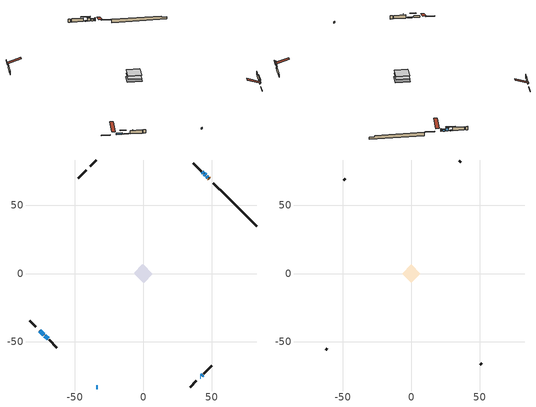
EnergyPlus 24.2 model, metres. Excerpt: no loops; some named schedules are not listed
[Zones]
conditioned space
 floor adiabatic (AdiabaticFloorConstruction): -6.65,0 0,6.65 6.65,0 0,-6.65 z1.46
 floor foundation (Slab1 construction): -6.68,0.65 -0.65,6.68 6.68,-0.65 0.65,-6.68 z-0.98
 wall outside (RimJoist1 construction): 34.41,-83.07 38.82,-78.66 / -83.07,-34.41 -78.66,-38.82 / -34.41,83.07 -38.82,78.66 / 55.69,61.78 51.28,66.19 z1.46:1.76
 wall outside (AdiabaticWallConstruction 1): 48.26,69.21 47.89,69.58 z1.46:3.49
 wall outside (AdiabaticWallConstruction): -34.41,-83.07 -33.42,-83.07 / -75.64,-41.84 -72.68,-44.79 z1.46:2.68; 47.24,70.24 46.37,71.1 z1.46:2.58; 45.72,71.75 44.64,72.83 z1.46:3.49; 41.84,-75.64 42.06,-75.42 z1.46:2.07; 43.98,73.49 43.16,74.32 / 42.71,-74.76 43.54,-73.94 / -72.03,-45.45 -69.58,-47.89 z1.46:2.02
 wall outside (Wall1 construction): 44.19,-73.28 49.98,-67.49 / -68.92,-48.55 -63.14,-54.34 / -41.84,75.63 -47.62,69.85 / 42.5,74.97 36.71,80.76 z1.46:3.9
 wall foundation (FoundationWall1 construction): 56.35,61.12,-0.98 56.35,61.12,1.46 80.39,37.08,1.46 80.39,37.08,0.6 83.07,34.41,0.6 83.07,34.41,-0.98
 window (WindowConstruction 4): -34.41,-83.07 -33.42,-83.07 z1.46:2.68
 window (WindowConstruction): 47.24,70.24 46.37,71.1 z1.46:2.58
 window (WindowConstruction 1): 45.72,71.75 44.64,72.83 z1.46:3.49
 window (WindowConstruction 2): 41.84,-75.63 42.05,-75.42 z1.46:2.07
 window (WindowConstruction 3): -75.63,-41.84 -72.68,-44.79 z1.46:2.68
 window (WindowConstruction 5): 43.98,73.49 43.16,74.31 z1.46:2.02
 window (WindowConstruction 6): 42.71,-74.76 43.54,-73.94 z1.46:2.02
 window (WindowConstruction 7): -72.03,-45.45 -69.58,-47.89 z1.46:2.02
 door (Door): 48.26,69.21 47.89,69.58 z1.46:3.49
 ceiling adiabatic (AdiabaticFloorConstruction): 0,-6.65 6.65,0 0,6.65 -6.65,0 z1.46
attic - vented
 floor to conditioned space (Floor1 construction Reversed): -6.65,0 0,6.65 6.65,0 0,-6.65 z3.9
 wall outside (Wall2 construction): 50.64,-66.84 51.63,-65.84 / -62.48,-54.99 -61.49,-55.99 / -48.28,69.19 -49.27,68.2 / 36.06,81.42 35.06,82.41 z1.46:3.9
 roof outside (Roof1 construction): 41.18,-76.29,3.9 34.7,-69.81,6.95 33,-71.52,6.95 39.47,-78,3.9; -76.29,-41.18,3.9 -69.81,-34.7,6.95 -71.52,-33,6.95 -78,-39.47,3.9; -41.18,76.29,3.9 -34.7,69.81,6.95 -33,71.52,6.95 -39.47,78,3.9; 48.92,68.55,3.9 42.44,62.08,6.95 44.15,60.37,6.95 50.63,66.85,3.9
shading: 46.2,71.27 47.41,70.07 47.84,70.5 46.64,71.7 z2.82; 44.47,73 45.89,71.58 46.32,72.02 44.9,73.43 z3.73; 43.35,-74.13 40.54,-76.93 40.71,-77.1 43.52,-74.3 z3.9; 41.27,76.2 45.87,71.6 46.3,72.03 41.7,76.63 z4.69; 46.02,-71.45 40.23,-77.25 40.4,-77.42 46.19,-71.62 z5.53; -67.69,-49.78 -73.91,-43.56 -74.35,-43.99 -68.12,-50.21 z4.69
[Building]
Building 1: Terrain=Suburbs
[Site:Location]
Montreal Intl AP_QC: Latitude {deg}=45.47; Longitude {deg}=-73.74; Time Zone {hr}=-5; Elevation {m}=36; Keep Site Location Information=Yes
[Site:GroundTemperature:Shallow]
2.07863, -0.316383, -0.508184, 0.628371, 5.19101, 9.73239, 13.6695, 16.1636, 16.3755, 14.347, 10.5102, 6.10817
[Site:WaterMainsTemperature]
Calculation Method=Schedule; Temperature Schedule=mains temperature schedule
[Material] Roughness=Rough; Thermal Absorptance=0.9
Name | Thickness {m} | Conductivity {W/m-K} | Density {kg/m3} | Specific Heat {J/kg-K} | Solar Absorptance | Visible Absorptance
asphalt or fiberglass shingles | 0.00635 | 0.162714 | 1121.4 | 1465.45 | 0.4 | 0.4
ceiling loosefill ins | 0.0846667 | 0.0480833 | 16.02 | 1046.75 | 0.7 | 0.7
ceiling stud and cavity | 0.1397 | 0.152278 | 65.682 | 1177.47 | 0.7 | 0.7
concrete 4.0 in. | 0.1016 | 1.803125 | 2242.8 | 837.4 | 0.7 | 0.7
concrete 8.0 in. | 0.2032 | 1.803125 | 2242.8 | 837.4 | 0.7 | 0.7
door material | 0.04445 | 0.053851 | 512.64 | 1214.23 | 0.7 | 0.7
exterior vertical ins | 0.0198382 | 0.029427 | 32.04 | 1214.23 | 0.7 | 0.7
floor covering | 0.0127 | 0.0433444 | 54.468 | 1339.84 | 0.6 | 0.6
floor rigid ins; wall rigid ins | 0.512978 | 0.029427 | 32.04 | 1214.23 | 0.7 | 0.7
floor stud and cavity | 0.1397 | 1.75129 | 37.0049 | 1207.88 | 0.7 | 0.7
furniture material conditioned space 1 | 0.1524 | 0.115458 | 640.8 | 1214.23 | 0.6 | 0.6
gypsum board | 0.0127 | 0.160291 | 801 | 837.4 | 0.6 | 0.6
gypsum board 1 | 0.0127 | 0.160291 | 801 | 837.4 | 0.7 | 0.7
osb sheathing 0.5 in. | 0.0127 | 0.115458 | 512.64 | 1214.23 | 0.7 | 0.7
osb sheathing 0.75 in. | 0.01905 | 0.115458 | 512.64 | 1214.23 | 0.7 | 0.7
osb sheathing 2.0 in. | 0.0508 | 0.115458 | 512.64 | 1214.23 | 0.7 | 0.7
rim joist stud and cavity | 0.0508 | 0.0381321 | 125.044 | 1163.47 | 0.6 | 0.6
wall stud and cavity | 0.1397 | 0.0879583 | 139.0536 | 1170.24 | 0.7 | 0.7
wall stud and cavity 1 | 0.0889 | 6.1454 | 50.32683 | 1063.81 | 0.6 | 0.6
wall stud and cavity 2 | 0.0889 | 0.380278 | 52.3479 | 1209.89 | 0.7 | 0.7
wall stud and cavity 3 | 0.0889 | 0.391764 | 83.0341 | 1211.67 | 0.7 | 0.7
wood siding | 0.0254 | 0.102417 | 544.68 | 1172.36 | 0.4 | 0.4
wood siding 1 | 0.00254 | 0.102417 | 544.68 | 1172.36 | 0.4 | 0.4
wood siding 2; wood siding 3; wood siding 4 | 0.0254 | 0.102417 | 544.68 | 1172.36 | 0.7 | 0.7
[WindowMaterial:SimpleGlazingSystem]
Name | U-Factor {W/m2-K} | Solar Heat Gain Coefficient
WindowMaterial | 4.502654 | 0.67
WindowMaterial 1 | 4.32891 | 0.68
WindowMaterial 2 | 6.92035 | 0.52
WindowMaterial 3 | 4.05807 | 0.69
WindowMaterial 4 | 3.93542 | 0.68
WindowMaterial 5 | 5.184014 | 0.63
WindowMaterial 6 | 4.89216 | 0.64
[Construction]
AdiabaticFloorConstruction: floor stud and cavity, floor rigid ins, osb sheathing 0.75 in., floor covering
AdiabaticWallConstruction: wood siding 3, wall rigid ins, wall stud and cavity 2, gypsum board
AdiabaticWallConstruction 1: wood siding 4, wall rigid ins, wall stud and cavity 2, gypsum board
Door: door material
Floor1 construction Reversed: gypsum board, ceiling stud and cavity, ceiling loosefill ins
FoundationWall1 construction: concrete 8.0 in., gypsum board 1
furniture construction conditioned space 1: furniture material conditioned space 1
PartitionWallConstruction: gypsum board, wall stud and cavity 3, gypsum board
RimJoist1 construction: wood siding 2, osb sheathing 2.0 in., rim joist stud and cavity
Roof1 construction: asphalt or fiberglass shingles
Slab1 construction: concrete 4.0 in.
Wall1 construction: wood siding, osb sheathing 0.5 in., wall stud and cavity, gypsum board
Wall2 construction: wood siding 1, wall stud and cavity 1
WindowConstruction: WindowMaterial
WindowConstruction 1: WindowMaterial 1
WindowConstruction 2: WindowMaterial 2
WindowConstruction 3: WindowMaterial 3
WindowConstruction 4: WindowMaterial 4
WindowConstruction 5; WindowConstruction 6: WindowMaterial 5
WindowConstruction 7: WindowMaterial 6
[Zone] Multiplier=1; Part of Total Floor Area=Yes
Name | Volume {m3}
attic - vented | 43.8351
conditioned space | 430.2
[Space]
Name | Zone | Volume {m3}
attic - vented 1 | attic - vented | 43.8351
conditioned space 1 | conditioned space | 430.2
[ZoneInfiltration:EffectiveLeakageArea]
infil attic - vented 1: Zone or Space=attic - vented 1; Schedule=Always On Discrete; Effective Air Leakage Area {cm2}=3537.6; Stack Coefficient=0.00038188; Wind Coefficient=1.32033e-05
[ZoneMixing]
whole house fan mix: Zone or Space=attic - vented; Schedule=Always On Continuous; Design Flow Rate Calculation Method=Flow/Zone; Design Flow Rate {m3/s}=0; Source Zone or Space=conditioned space
[SurfaceProperty:ExposedFoundationPerimeter]
Slab1: Exposed Perimeter Calculation Method=TotalExposedPerimeter; Total Exposed Perimeter {m}=37.78
[InternalMass] Zone or ZoneList=conditioned space; Space or SpaceList=conditioned space 1
Name | Construction | Surface Area {m2}
furniture mass conditioned space 1 | furniture construction conditioned space 1 | 70.72
partition wall mass | PartitionWallConstruction | 176.8
[Lights]
interior lighting: Zone or ZoneList or Space or SpaceList=conditioned space 1; Schedule=interior lighting schedule; Design Level Calculation Method=LightingLevel; Lighting Level {W}=343.2; Return Air Fraction=0; Fraction Radiant=0.6; Fraction Visible=0.2; Fraction Replaceable=1
[People]
occupants: Zone or ZoneList or Space or SpaceList=conditioned space 1; Number of People Schedule=occupants schedule; Number of People Calculation Method=People; Number of People=3; Fraction Radiant=0.314171; Sensible Heat Fraction=0.56303; Activity Level Schedule=occupants activity schedule; Carbon Dioxide Generation Rate {m3/s-W}=0; Enable ASHRAE 55 Comfort Warnings=No; Mean Radiant Temperature Calculation Type=EnclosureAveraged
[ElectricEquipment] Zone or ZoneList or Space or SpaceList=conditioned space 1; Design Level Calculation Method=EquipmentLevel
Name | Schedule | Design Level {W} | Fraction Latent | Fraction Radiant | Fraction Lost
clothes dryer | clothes dryer schedule | 140.772 | 0.015 | 0.081 | 0.85
clothes washer | clothes washer schedule | 32.1985 | 0.03 | 0.162 | 0.7
cooking range | cooking range schedule | 215.147 | 0.08 | 0.432 | 0.2
dishwasher | dishwasher schedule | 66.8632 | 0.3 | 0.18 | 0.4
fridge | fridge schedule | 72.9452 | 0 | 0.6 | 0
mech vent bath fan 0 | mech vent bath fan 0 schedule | 50.2 | 0 | 0 | 1
mech vent house fan | mech vent house fan schedule | 0 | 0 | 0 | 1
mech vent house fan cfis | mech vent house fan cfis schedule | 0 | 0 | 0 | 0
mech vent range fan 0 | mech vent range fan 0 schedule | 57 | 0 | 0 | 1
misc plug loads | misc plug loads schedule | 494.7 | 0.045 | 0.513 | 0.1
whole house fan | Always On Discrete | 0 | 0 | 0 | 1
[OtherEquipment] Zone or ZoneList or Space or SpaceList=conditioned space 1; Design Level Calculation Method=EquipmentLevel
Name | Fuel Type | Schedule | Design Level {W} | Fraction Latent | Fraction Radiant | Fraction Lost
clothes dryer 1 | Electricity | clothes dryer schedule | 0 | 0.015 | 0.081 | 0.85
cooking range 1 | Electricity | cooking range schedule | 0 | 0.08 | 0.432 | 0.2
general water use latent | None | general water use schedule | 62.594 | 1 | 0 | 0
general water use sensible | None | general water use schedule | -61.6891 | 0 | 0.6 | 0
mech vent house fan latent load | None | Always On Discrete | 0 | 1 | 0 | 0
mech vent house fan sensible load | None | Always On Discrete | 0 | 0 | 0 | 0
water heater energy adjustment1 | Electricity | Always On Discrete | 0.01 | 0 | 0 | 1
[ZoneInfiltration:DesignFlowRate] Zone or ZoneList or Space or SpaceList=conditioned space 1; Schedule=Always On Discrete; Design Flow Rate Calculation Method=Flow/Zone; Design Flow Rate {m3/s}=0
infil flow; natural vent flow; whole house fan flow
[AvailabilityManager:Scheduled]
central ac airloop Availability Manager: Schedule=Always On Discrete
[Foundation:Kiva]
Foundation Kiva 1: Initial Indoor Air Temperature {C}=18; Wall Height Above Grade {m}=1.459992; Wall Depth Below Slab {m}=0.2032; Custom Block Material Name 1=exterior vertical ins; Custom Block Depth 1 {m}=2.43998; Custom Block X Position 1 {m}=0.2159; Custom Block Z Position 1 {m}=0
[Foundation:Kiva:Settings]
Soil Conductivity {W/m-K}=0.849921; Soil Density {kg/m3}=1842.3; Soil Specific Heat {J/kg-K}=418.7; Ground Solar Absorptivity=0.9; Ground Thermal Absorptivity=0.9; Ground Surface Roughness {m}=0.03; Far-Field Width {m}=40; Deep-Ground Boundary Condition=ZeroFlux; Deep-Ground Depth {m}=40; Minimum Cell Dimension {m}=0.2; Maximum Cell Growth Coefficient=3; Simulation Timestep=Timestep
[Exterior:Lights]
exterior lighting: Schedule=exterior lighting schedule; Design Level {W}=75.6
[EnergyManagementSystem:GlobalVariable]
central_ac_airloop_Fan_RTF
infil_program_Qfan
infil_program_Qinf
natural_vent_program_Qnv
natural_vent_program_Qwhf
[EnergyManagementSystem:Sensor]
Name | Output:Variable or Output:Meter Index Key | Output:Variable or Output:Meter
airflow_gain | infil flow | Infiltration Sensible Heat Gain Energy
airflow_gain_1 | natural vent flow | Infiltration Sensible Heat Gain Energy
airflow_gain_2 | whole house fan flow | Infiltration Sensible Heat Gain Energy
airflow_loss | infil flow | Infiltration Sensible Heat Loss Energy
airflow_loss_1 | natural vent flow | Infiltration Sensible Heat Loss Energy
airflow_loss_2 | whole house fan flow | Infiltration Sensible Heat Loss Energy
clg_load_cond |  | Cooling:EnergyTransfer:Zone:CONDITIONED SPACE
clg_sp_s; clg_sp_s_1 | cooling setpoint | Schedule Value
clothes_dryer_exhaust_0_sch_s | clothes dryer exhaust 0 schedule | Schedule Value
cool_season | cooling season schedule | Schedule Value
htg_load_cond |  | Heating:EnergyTransfer:Zone:CONDITIONED SPACE
htg_sp_s; htg_sp_s_1 | heating setpoint | Schedule Value
ig_ee_conv | clothes dryer | Electric Equipment Convective Heating Energy
ig_ee_conv_2 | cooking range | Electric Equipment Convective Heating Energy
ig_ee_conv_4 | fridge | Electric Equipment Convective Heating Energy
ig_ee_conv_5 | misc plug loads | Electric Equipment Convective Heating Energy
ig_ee_conv_6 | whole house fan | Electric Equipment Convective Heating Energy
ig_ee_rad | clothes dryer | Electric Equipment Radiant Heating Energy
ig_ee_rad_2 | cooking range | Electric Equipment Radiant Heating Energy
ig_ee_rad_4 | fridge | Electric Equipment Radiant Heating Energy
ig_ee_rad_5 | misc plug loads | Electric Equipment Radiant Heating Energy
ig_ee_rad_6 | whole house fan | Electric Equipment Radiant Heating Energy
ig_lgt_conv | interior lighting | Lights Convective Heating Energy
ig_lgt_rad | interior lighting | Lights Radiant Heating Energy
ig_lgt_vis | interior lighting | Lights Visible Radiation Heating Energy
ig_oe_conv | clothes dryer 1 | Other Equipment Convective Heating Energy
ig_oe_conv_1 | cooking range 1 | Other Equipment Convective Heating Energy
ig_oe_conv_2 | general water use latent | Other Equipment Convective Heating Energy
ig_oe_conv_3 | general water use sensible | Other Equipment Convective Heating Energy
ig_oe_conv_4 | water heater energy adjustment1 | Other Equipment Convective Heating Energy
ig_oe_rad | clothes dryer 1 | Other Equipment Radiant Heating Energy
ig_oe_rad_1 | cooking range 1 | Other Equipment Radiant Heating Energy
ig_oe_rad_2 | general water use latent | Other Equipment Radiant Heating Energy
ig_oe_rad_3 | general water use sensible | Other Equipment Radiant Heating Energy
ig_oe_rad_4 | water heater energy adjustment1 | Other Equipment Radiant Heating Energy
ig_ppl_conv | occupants | People Convective Heating Energy
ig_ppl_rad | occupants | People Radiant Heating Energy
im_conv | furniture mass conditioned space 1 | Surface Inside Face Convection Heat Gain Energy
im_conv_1 | partition wall mass | Surface Inside Face Convection Heat Gain Energy
im_ig | furniture mass conditioned space 1 | Surface Inside Face Internal Gains Radiation Heat Gain Energy
im_ig_1 | partition wall mass | Surface Inside Face Internal Gains Radiation Heat Gain Energy
im_lgt | furniture mass conditioned space 1 | Surface Inside Face Lights Radiation Heat Gain Energy
im_lgt_1 | partition wall mass | Surface Inside Face Lights Radiation Heat Gain Energy
im_sol | furniture mass conditioned space 1 | Surface Inside Face Solar Radiation Heat Gain Energy
im_sol_1 | partition wall mass | Surface Inside Face Solar Radiation Heat Gain Energy
im_surf | furniture mass conditioned space 1 | Surface Inside Face Net Surface Thermal Radiation Heat Gain Energy
im_surf_1 | partition wall mass | Surface Inside Face Net Surface Thermal Radiation Heat Gain Energy
mech_vent_bath_fan_0_sch_s | mech vent bath fan 0 schedule | Schedule Value
mech_vent_range_fan_0_sch_s | mech vent range fan 0 schedule | Schedule Value
mv_conv | mech vent bath fan 0 | Electric Equipment Convective Heating Energy
mv_conv_1 | mech vent house fan | Electric Equipment Convective Heating Energy
mv_conv_2 | mech vent house fan cfis | Electric Equipment Convective Heating Energy
mv_conv_3 | mech vent range fan 0 | Electric Equipment Convective Heating Energy
mv_conv_4 | mech vent house fan latent load | Other Equipment Convective Heating Energy
mv_conv_5 | mech vent house fan sensible load | Other Equipment Convective Heating Energy
mv_rad | mech vent bath fan 0 | Electric Equipment Radiant Heating Energy
mv_rad_1 | mech vent house fan | Electric Equipment Radiant Heating Energy
mv_rad_2 | mech vent house fan cfis | Electric Equipment Radiant Heating Energy
mv_rad_3 | mech vent range fan 0 | Electric Equipment Radiant Heating Energy
mv_rad_4 | mech vent house fan latent load | Other Equipment Radiant Heating Energy
mv_rad_5 | mech vent house fan sensible load | Other Equipment Radiant Heating Energy
natural_vent_s | natural vent schedule | Schedule Value
out_pb_s |  | Site Outdoor Air Barometric Pressure
out_wt_s |  | Site Outdoor Air Humidity Ratio
site_vw_s |  | Site Wind Speed
ss_back_out | Window1 | Surface Window Shortwave from Zone Back Out Window Heat Transfer Rate
ss_back_out_1 | Window2 | Surface Window Shortwave from Zone Back Out Window Heat Transfer Rate
ss_back_out_2 | Window3 | Surface Window Shortwave from Zone Back Out Window Heat Transfer Rate
ss_back_out_3 | Window4 | Surface Window Shortwave from Zone Back Out Window Heat Transfer Rate
ss_back_out_4 | Window5 | Surface Window Shortwave from Zone Back Out Window Heat Transfer Rate
ss_back_out_5 | Window7 | Surface Window Shortwave from Zone Back Out Window Heat Transfer Rate
ss_back_out_6 | Window8 | Surface Window Shortwave from Zone Back Out Window Heat Transfer Rate
ss_back_out_7 | Window9 | Surface Window Shortwave from Zone Back Out Window Heat Transfer Rate
ss_conv | Door1 | Surface Inside Face Convection Heat Gain Energy
ss_conv_1 | Window1 | Surface Inside Face Convection Heat Gain Energy
ss_conv_2 | Window2 | Surface Inside Face Convection Heat Gain Energy
ss_conv_3 | Window3 | Surface Inside Face Convection Heat Gain Energy
ss_conv_4 | Window4 | Surface Inside Face Convection Heat Gain Energy
ss_conv_5 | Window5 | Surface Inside Face Convection Heat Gain Energy
ss_conv_6 | Window7 | Surface Inside Face Convection Heat Gain Energy
ss_conv_7 | Window8 | Surface Inside Face Convection Heat Gain Energy
ss_conv_8 | Window9 | Surface Inside Face Convection Heat Gain Energy
ss_ig | Door1 | Surface Inside Face Internal Gains Radiation Heat Gain Energy
ss_ig_1 | Window1 | Surface Inside Face Internal Gains Radiation Heat Gain Energy
ss_ig_2 | Window2 | Surface Inside Face Internal Gains Radiation Heat Gain Energy
ss_ig_3 | Window3 | Surface Inside Face Internal Gains Radiation Heat Gain Energy
ss_ig_4 | Window4 | Surface Inside Face Internal Gains Radiation Heat Gain Energy
ss_ig_5 | Window5 | Surface Inside Face Internal Gains Radiation Heat Gain Energy
ss_ig_6 | Window7 | Surface Inside Face Internal Gains Radiation Heat Gain Energy
ss_ig_7 | Window8 | Surface Inside Face Internal Gains Radiation Heat Gain Energy
ss_ig_8 | Window9 | Surface Inside Face Internal Gains Radiation Heat Gain Energy
ss_lgt | Door1 | Surface Inside Face Lights Radiation Heat Gain Energy
ss_sol | Door1 | Surface Inside Face Solar Radiation Heat Gain Energy
ss_surf | Door1 | Surface Inside Face Net Surface Thermal Radiation Heat Gain Energy
ss_surf_1 | Window1 | Surface Inside Face Net Surface Thermal Radiation Heat Gain Energy
ss_surf_2 | Window2 | Surface Inside Face Net Surface Thermal Radiation Heat Gain Energy
ss_surf_3 | Window3 | Surface Inside Face Net Surface Thermal Radiation Heat Gain Energy
ss_surf_4 | Window4 | Surface Inside Face Net Surface Thermal Radiation Heat Gain Energy
ss_surf_5 | Window5 | Surface Inside Face Net Surface Thermal Radiation Heat Gain Energy
ss_surf_6 | Window7 | Surface Inside Face Net Surface Thermal Radiation Heat Gain Energy
ss_surf_7 | Window8 | Surface Inside Face Net Surface Thermal Radiation Heat Gain Energy
ss_surf_8 | Window9 | Surface Inside Face Net Surface Thermal Radiation Heat Gain Energy
ss_trans_in | Window1 | Surface Window Transmitted Solar Radiation Rate
ss_trans_in_1 | Window2 | Surface Window Transmitted Solar Radiation Rate
ss_trans_in_2 | Window3 | Surface Window Transmitted Solar Radiation Rate
ss_trans_in_3 | Window4 | Surface Window Transmitted Solar Radiation Rate
ss_trans_in_4 | Window5 | Surface Window Transmitted Solar Radiation Rate
ss_trans_in_5 | Window7 | Surface Window Transmitted Solar Radiation Rate
ss_trans_in_6 | Window8 | Surface Window Transmitted Solar Radiation Rate
ss_trans_in_7 | Window9 | Surface Window Transmitted Solar Radiation Rate
ss_trans_out | Window1 | Surface Inside Face Initial Transmitted Diffuse Transmitted Out Window Solar Radiation Rate
ss_trans_out_1 | Window2 | Surface Inside Face Initial Transmitted Diffuse Transmitted Out Window Solar Radiation Rate
ss_trans_out_2 | Window3 | Surface Inside Face Initial Transmitted Diffuse Transmitted Out Window Solar Radiation Rate
ss_trans_out_3 | Window4 | Surface Inside Face Initial Transmitted Diffuse Transmitted Out Window Solar Radiation Rate
ss_trans_out_4 | Window5 | Surface Inside Face Initial Transmitted Diffuse Transmitted Out Window Solar Radiation Rate
ss_trans_out_5 | Window7 | Surface Inside Face Initial Transmitted Diffuse Transmitted Out Window Solar Radiation Rate
ss_trans_out_6 | Window8 | Surface Inside Face Initial Transmitted Diffuse Transmitted Out Window Solar Radiation Rate
ss_trans_out_7 | Window9 | Surface Inside Face Initial Transmitted Diffuse Transmitted Out Window Solar Radiation Rate
s_conv | Floor1 | Surface Inside Face Convection Heat Gain Energy
s_conv_1 | FoundationWall1 | Surface Inside Face Convection Heat Gain Energy
s_conv_10 | Wall1:225 | Surface Inside Face Convection Heat Gain Energy
s_conv_11 | Wall1:315 | Surface Inside Face Convection Heat Gain Energy
s_conv_12 | Wall1:45 | Surface Inside Face Convection Heat Gain Energy
s_conv_2 | inferred conditioned ceiling | Surface Inside Face Convection Heat Gain Energy
s_conv_3 | inferred conditioned floor | Surface Inside Face Convection Heat Gain Energy
s_conv_4 | RimJoist1:135 | Surface Inside Face Convection Heat Gain Energy
s_conv_5 | RimJoist1:225 | Surface Inside Face Convection Heat Gain Energy
s_conv_6 | RimJoist1:315 | Surface Inside Face Convection Heat Gain Energy
s_conv_7 | RimJoist1:45 | Surface Inside Face Convection Heat Gain Energy
s_conv_8 | Slab1 | Surface Inside Face Convection Heat Gain Energy
s_conv_9 | Wall1:135 | Surface Inside Face Convection Heat Gain Energy
s_ig | Floor1 | Surface Inside Face Internal Gains Radiation Heat Gain Energy
s_ig_1 | FoundationWall1 | Surface Inside Face Internal Gains Radiation Heat Gain Energy
s_ig_10 | Wall1:225 | Surface Inside Face Internal Gains Radiation Heat Gain Energy
s_ig_11 | Wall1:315 | Surface Inside Face Internal Gains Radiation Heat Gain Energy
s_ig_12 | Wall1:45 | Surface Inside Face Internal Gains Radiation Heat Gain Energy
s_ig_2 | inferred conditioned ceiling | Surface Inside Face Internal Gains Radiation Heat Gain Energy
s_ig_3 | inferred conditioned floor | Surface Inside Face Internal Gains Radiation Heat Gain Energy
s_ig_4 | RimJoist1:135 | Surface Inside Face Internal Gains Radiation Heat Gain Energy
s_ig_5 | RimJoist1:225 | Surface Inside Face Internal Gains Radiation Heat Gain Energy
s_ig_6 | RimJoist1:315 | Surface Inside Face Internal Gains Radiation Heat Gain Energy
s_ig_7 | RimJoist1:45 | Surface Inside Face Internal Gains Radiation Heat Gain Energy
s_ig_8 | Slab1 | Surface Inside Face Internal Gains Radiation Heat Gain Energy
s_ig_9 | Wall1:135 | Surface Inside Face Internal Gains Radiation Heat Gain Energy
s_lgt | Floor1 | Surface Inside Face Lights Radiation Heat Gain Energy
s_lgt_1 | FoundationWall1 | Surface Inside Face Lights Radiation Heat Gain Energy
s_lgt_10 | Wall1:225 | Surface Inside Face Lights Radiation Heat Gain Energy
s_lgt_11 | Wall1:315 | Surface Inside Face Lights Radiation Heat Gain Energy
s_lgt_12 | Wall1:45 | Surface Inside Face Lights Radiation Heat Gain Energy
s_lgt_2 | inferred conditioned ceiling | Surface Inside Face Lights Radiation Heat Gain Energy
s_lgt_3 | inferred conditioned floor | Surface Inside Face Lights Radiation Heat Gain Energy
s_lgt_4 | RimJoist1:135 | Surface Inside Face Lights Radiation Heat Gain Energy
s_lgt_5 | RimJoist1:225 | Surface Inside Face Lights Radiation Heat Gain Energy
s_lgt_6 | RimJoist1:315 | Surface Inside Face Lights Radiation Heat Gain Energy
s_lgt_7 | RimJoist1:45 | Surface Inside Face Lights Radiation Heat Gain Energy
s_lgt_8 | Slab1 | Surface Inside Face Lights Radiation Heat Gain Energy
s_lgt_9 | Wall1:135 | Surface Inside Face Lights Radiation Heat Gain Energy
s_sol | Floor1 | Surface Inside Face Solar Radiation Heat Gain Energy
s_sol_1 | FoundationWall1 | Surface Inside Face Solar Radiation Heat Gain Energy
s_sol_10 | Wall1:225 | Surface Inside Face Solar Radiation Heat Gain Energy
s_sol_11 | Wall1:315 | Surface Inside Face Solar Radiation Heat Gain Energy
s_sol_12 | Wall1:45 | Surface Inside Face Solar Radiation Heat Gain Energy
s_sol_2 | inferred conditioned ceiling | Surface Inside Face Solar Radiation Heat Gain Energy
s_sol_3 | inferred conditioned floor | Surface Inside Face Solar Radiation Heat Gain Energy
s_sol_4 | RimJoist1:135 | Surface Inside Face Solar Radiation Heat Gain Energy
s_sol_5 | RimJoist1:225 | Surface Inside Face Solar Radiation Heat Gain Energy
s_sol_6 | RimJoist1:315 | Surface Inside Face Solar Radiation Heat Gain Energy
s_sol_7 | RimJoist1:45 | Surface Inside Face Solar Radiation Heat Gain Energy
s_sol_8 | Slab1 | Surface Inside Face Solar Radiation Heat Gain Energy
s_sol_9 | Wall1:135 | Surface Inside Face Solar Radiation Heat Gain Energy
s_surf | Floor1 | Surface Inside Face Net Surface Thermal Radiation Heat Gain Energy
s_surf_1 | FoundationWall1 | Surface Inside Face Net Surface Thermal Radiation Heat Gain Energy
s_surf_10 | Wall1:225 | Surface Inside Face Net Surface Thermal Radiation Heat Gain Energy
s_surf_11 | Wall1:315 | Surface Inside Face Net Surface Thermal Radiation Heat Gain Energy
s_surf_12 | Wall1:45 | Surface Inside Face Net Surface Thermal Radiation Heat Gain Energy
s_surf_2 | inferred conditioned ceiling | Surface Inside Face Net Surface Thermal Radiation Heat Gain Energy
s_surf_3 | inferred conditioned floor | Surface Inside Face Net Surface Thermal Radiation Heat Gain Energy
s_surf_4 | RimJoist1:135 | Surface Inside Face Net Surface Thermal Radiation Heat Gain Energy
s_surf_5 | RimJoist1:225 | Surface Inside Face Net Surface Thermal Radiation Heat Gain Energy
s_surf_6 | RimJoist1:315 | Surface Inside Face Net Surface Thermal Radiation Heat Gain Energy
s_surf_7 | RimJoist1:45 | Surface Inside Face Net Surface Thermal Radiation Heat Gain Energy
s_surf_8 | Slab1 | Surface Inside Face Net Surface Thermal Radiation Heat Gain Energy
